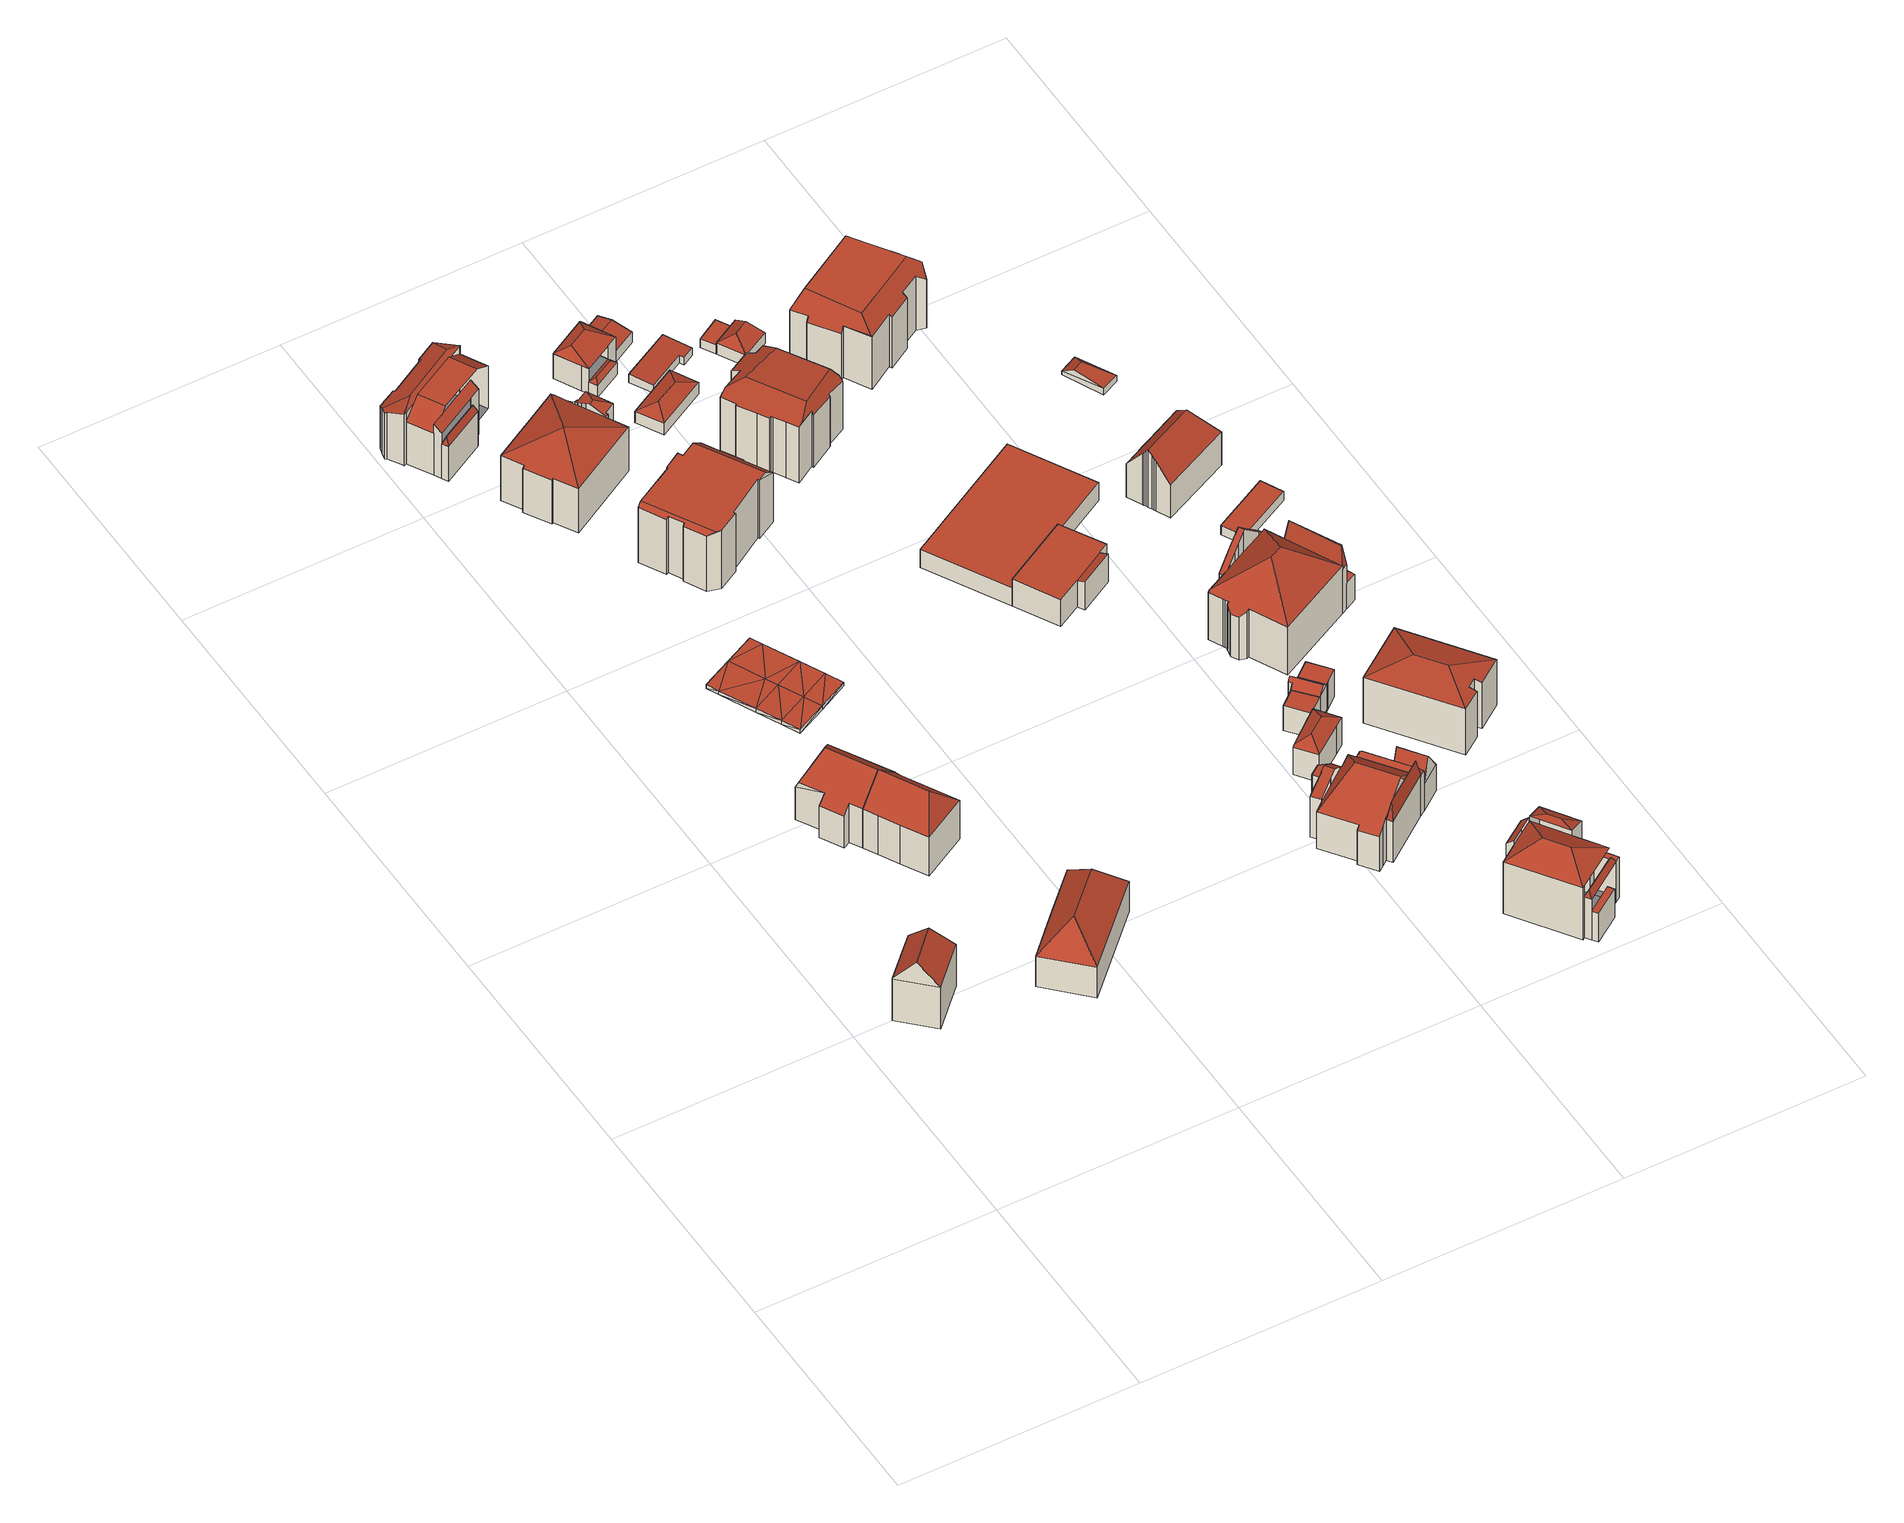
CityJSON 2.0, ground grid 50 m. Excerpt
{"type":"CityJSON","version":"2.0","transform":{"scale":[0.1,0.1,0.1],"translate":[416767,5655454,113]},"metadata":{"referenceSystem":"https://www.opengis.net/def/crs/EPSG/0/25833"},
"CityObjects":{
"building1":{"type":"Building","attributes":{"Dachtyp_tdc":"tdcFreeFormRoof","Gemeindeschluessel":14612000,"Dachneigung":49.65,"QualitaetDacherkennung":76,"Geometrietyp2DReferenz":"3000","measuredHeight":15.88,"function":"31001_9998","roofType":"5000"},"geometry":[{"type":"Solid","lod":"2","boundaries":[[[[0,1,2,3]],[[4,5,6]],[[7,8,9,10,11,12]],[[3,4,8,7]],[[4,6,9,8]],[[6,13,10,9]],[[13,14,11,10]],[[14,0,12,11]],[[0,3,7,12]],[[15,14,13,6,5]],[[15,5,2,1]],[[0,14,15,1]],[[3,2,5,4]]]],"semantics":{"surfaces":[{"type":"WallSurface"},{"type":"GroundSurface"},{"type":"RoofSurface"}],"values":[[0,0,1,0,0,0,0,0,0,2,2,2,0]]}}]},
"building2":{"type":"Building","attributes":{"Dachtyp_tdc":"tdcFreeFormRoof","Gemeindeschluessel":14612000,"Dachneigung":44.06,"QualitaetDacherkennung":63,"Geometrietyp2DReferenz":"3000","measuredHeight":15.03,"function":"31001_9998","roofType":"5000"},"geometry":[{"type":"Solid","lod":"2","boundaries":[[[[16,17,18,19]],[[17,20,21,18]],[[20,22,23,21]],[[22,24,25,23]],[[24,26,27,25]],[[26,28,29,27]],[[28,30,31,29]],[[30,32,33,31]],[[32,16,19,33]],[[34,35,28,26,36]],[[20,17,16,37,34,36,24,22]],[[37,32,30,35,34]],[[30,28,35]],[[26,24,36]],[[16,32,37]],[[19,18,21,23,25,27,29,31,33]]]],"semantics":{"surfaces":[{"type":"WallSurface"},{"type":"RoofSurface"},{"type":"GroundSurface"}],"values":[[0,0,0,0,0,0,0,0,0,1,1,1,0,0,0,2]]}}]},
"building3":{"type":"Building","attributes":{"Dachtyp_tdc":"tdcHipAndGableRoof","Gemeindeschluessel":14612000,"Dachneigung":44.48,"QualitaetDacherkennung":70,"Geometrietyp2DReferenz":"3000","measuredHeight":15.04,"function":"31001_9998","roofType":"5000"},"geometry":[{"type":"Solid","lod":"2","boundaries":[[[[16,38,39,19]],[[38,40,33,39]],[[40,41,42,33]],[[41,43,44,42]],[[43,45,46,44]],[[45,47,48,46]],[[47,49,50,48]],[[49,16,19,50]],[[45,43,51]],[[43,41,40,38,51]],[[38,16,49,47,45,51]],[[19,39,33,42,44,46,48,50]]]],"semantics":{"surfaces":[{"type":"WallSurface"},{"type":"RoofSurface"},{"type":"GroundSurface"}],"values":[[0,0,0,0,0,0,0,0,1,1,1,2]]}}]},
"building4":{"type":"Building","attributes":{"Dachtyp_tdc":"tdcFreeFormRoof","Gemeindeschluessel":14612000,"Dachneigung":46.82,"QualitaetDacherkennung":33,"Geometrietyp2DReferenz":"3000","measuredHeight":13.79,"function":"31001_9998","roofType":"5000"},"geometry":[{"type":"Solid","lod":"2","boundaries":[[[[52,53,54,55]],[[53,56,57,54]],[[56,58,59,57]],[[58,60,61,59]],[[60,62,63,61]],[[62,52,55,63]],[[64,60,58]],[[58,56,53,52,65,64]],[[65,52,62]],[[64,65,62,60]],[[55,54,57,59,61,63]]]],"semantics":{"surfaces":[{"type":"WallSurface"},{"type":"RoofSurface"},{"type":"GroundSurface"}],"values":[[0,0,0,0,0,0,1,1,1,1,2]]}}]},
"building5":{"type":"Building","attributes":{"Stand_DGM":"2016","Stand_Basis-DLM":"2024","Gemeindeschluessel":"14612000","ObjektHoehe":1,"Stand_Laserscan":"2016","BodenHoehe":113.98,"Stand_3D-Stadtmodell":"2025","Geometrietyp2DReferenz":2000,"AbsoluteHoehe":114.98,"measuredHeight":1,"function":"53001_1800","roofType":"9999"},"geometry":[{"type":"MultiSurface","lod":"2","boundaries":[[[66,67,68]],[[68,67,69]],[[70,66,71]],[[71,66,68]],[[71,72,70]],[[68,69,73]],[[74,75,76]],[[76,75,72]],[[72,75,70]],[[73,69,77]],[[71,68,78]],[[78,68,73]],[[72,71,78]],[[79,80,76]],[[76,72,79]],[[79,72,78]],[[69,67,81]],[[69,81,82]],[[67,66,83]],[[67,83,81]],[[66,70,84]],[[66,84,83]],[[70,75,85]],[[70,85,84]],[[75,74,86]],[[75,86,85]],[[74,76,87]],[[74,87,86]],[[76,88,87]],[[80,79,89]],[[80,89,88]],[[79,78,90]],[[79,90,89]],[[78,73,91]],[[78,91,90]],[[73,77,92]],[[73,92,91]],[[77,69,82]],[[77,82,92]],[[76,80,88]],[[82,81,93]],[[94,83,84]],[[93,83,94]],[[84,95,94]],[[87,85,86]],[[95,85,87]],[[84,85,95]],[[91,82,93]],[[92,82,91]],[[90,93,94]],[[91,93,90]],[[90,94,95]],[[87,88,89]],[[89,95,87]],[[90,95,89]],[[93,81,83]]],"semantics":{"surfaces":[{"type":"RoofSurface"},{"type":"WallSurface"},{"type":"GroundSurface"}],"values":[0,0,0,0,0,0,0,0,0,0,0,0,0,0,0,0,1,1,1,1,1,1,1,1,1,1,1,1,1,1,1,1,1,1,1,1,1,1,1,1,2,2,2,2,2,2,2,2,2,2,2,2,2,2,2,2]}}]},
"building6":{"type":"Building","attributes":{"Gemeindeschluessel":14612000,"Geometrietyp2DReferenz":"3000","function":"31001_9998","roofType":"9999"},"children":["building6-1","building6-2","building6-3","building6-4"]},
"building6-1":{"type":"BuildingPart","attributes":{"Dachtyp_tdc":"tdcCutGableRoof","Dachneigung":2.47,"QualitaetDacherkennung":26,"Geometrietyp2DReferenz":"3000","measuredHeight":13.86,"roofType":"9999"},"parents":["building6"],"geometry":[{"type":"MultiSurface","lod":"2","boundaries":[[[96,97,98,99]],[[100,101,102,103]],[[97,96,104,105,106,107]],[[101,100,108,109,110]],[[109,106,105,110]],[[99,98,103,102,111]]],"semantics":{"surfaces":[{"type":"WallSurface"},{"type":"RoofSurface"},{"type":"GroundSurface"}],"values":[0,0,1,1,1,2]}}]},
"building6-2":{"type":"BuildingPart","attributes":{"Dachtyp_tdc":"tdcFreeFormRoof","Dachneigung":27.38,"QualitaetDacherkennung":29,"Geometrietyp2DReferenz":"3000","measuredHeight":13.22,"roofType":"5000"},"parents":["building6"],"geometry":[{"type":"MultiSurface","lod":"2","boundaries":[[[112,113,114,115]],[[113,116,117,114]],[[116,118,119,117]],[[118,120,121,119]],[[120,122,123,121]],[[122,124,125,123]],[[124,126,127,125]],[[126,128,100,103,127]],[[129,130,131,98,97]],[[130,132,133,131]],[[132,134,135,133]],[[134,136,137,135]],[[136,138,139,137]],[[138,140,141,139]],[[140,142,143,141]],[[142,112,115,143]],[[138,136,134,132,144]],[[126,124,122,145]],[[132,130,129,107,108,128,126,145,144]],[[122,120,118,116,113,112,142,140,138,144,145]],[[115,114,117,119,121,123,125,127,103,98,131,133,135,137,139,141,143]]],"semantics":{"surfaces":[{"type":"WallSurface"},{"type":"RoofSurface"},{"type":"GroundSurface"}],"values":[0,0,0,0,0,0,0,0,0,0,0,0,0,0,0,0,1,1,1,1,2]}}]},
"building6-3":{"type":"BuildingPart","attributes":{"Dachtyp_tdc":"tdcFreeFormRoof","Dachneigung":70.05,"QualitaetDacherkennung":28,"Geometrietyp2DReferenz":"3000","measuredHeight":10.63,"roofType":"5000"},"parents":["building6"],"geometry":[{"type":"MultiSurface","lod":"2","boundaries":[[[146,147,148,149]],[[147,150,151,148]],[[150,152,153,151]],[[154,152,150]],[[155,154,150,147]],[[155,147,146]],[[154,155,146,152]],[[149,148,151,153]]],"semantics":{"surfaces":[{"type":"WallSurface"},{"type":"RoofSurface"},{"type":"GroundSurface"}],"values":[0,0,0,1,1,1,1,2]}}]},
"building6-4":{"type":"BuildingPart","attributes":{"Dachtyp_tdc":"tdcPolyFlatRoof","Dachneigung":39.5,"QualitaetDacherkennung":38,"Geometrietyp2DReferenz":"3000","measuredHeight":12.94,"roofType":"2100"},"parents":["building6"],"geometry":[{"type":"MultiSurface","lod":"2","boundaries":[[[156,157,96,99,153,152]],[[158,159,160,111,161]],[[159,162,146,149,160]],[[162,159,158,104,157,156]],[[153,99,111,160,149]]],"semantics":{"surfaces":[{"type":"WallSurface"},{"type":"RoofSurface"},{"type":"GroundSurface"}],"values":[0,0,0,1,2]}}]},
"building7":{"type":"Building","attributes":{"Gemeindeschluessel":14612000,"Geometrietyp2DReferenz":"3000","function":"31001_9998","roofType":"9999"},"children":["building7-1","building7-2"]},
"building7-1":{"type":"BuildingPart","attributes":{"Dachtyp_tdc":"tdcHipAndGableRoof","Dachneigung":21.98,"QualitaetDacherkennung":58,"Geometrietyp2DReferenz":"3000","measuredHeight":12.87,"roofType":"5000"},"parents":["building7"],"geometry":[{"type":"MultiSurface","lod":"2","boundaries":[[[163,164,165,166]],[[164,167,168,165]],[[167,169,170,168]],[[169,171,172,170]],[[171,173,174,172]],[[173,175,176,174]],[[175,177,178,176]],[[177,179,180,178]],[[179,181,182,180]],[[181,183,184,182]],[[183,185,186,184]],[[185,187,188,189,186]],[[181,179,190]],[[179,177,175,173,171,169,167,164,163,191,192,190]],[[192,187,185,183,181,190]],[[189,193,166,165,168,170,172,174,176,178,180,182,184,186]]],"semantics":{"surfaces":[{"type":"WallSurface"},{"type":"RoofSurface"},{"type":"GroundSurface"}],"values":[0,0,0,0,0,0,0,0,0,0,0,0,1,1,1,2]}}]},
"building7-2":{"type":"BuildingPart","attributes":{"Dachtyp_tdc":"tdcTentRoof","Dachneigung":23.02,"QualitaetDacherkennung":58,"Geometrietyp2DReferenz":"3000","measuredHeight":14.6,"roofType":"3500"},"parents":["building7"],"geometry":[{"type":"MultiSurface","lod":"2","boundaries":[[[194,195,196,197]],[[198,199,200,201]],[[199,202,203,200]],[[202,194,197,203]],[[195,204,205,196]],[[204,206,166,205]],[[206,163,166]],[[188,207,208,189]],[[207,209,210,208]],[[209,211,212,210]],[[211,213,214,212]],[[213,198,201,214]],[[204,195,194,202,215]],[[207,188,216,191,206,204,215]],[[209,207,215]],[[202,199,198,213,211,209,215]],[[201,200,203,197,196,205,166,193,189,208,210,212,214]]],"semantics":{"surfaces":[{"type":"WallSurface"},{"type":"RoofSurface"},{"type":"GroundSurface"}],"values":[0,0,0,0,0,0,0,0,0,0,0,0,1,1,1,1,2]}}]},
"building8":{"type":"Building","attributes":{"Dachtyp_tdc":"tdcFreeFormRoof","Gemeindeschluessel":14612000,"Dachneigung":0.819,"QualitaetDacherkennung":56,"Geometrietyp2DReferenz":"3000","measuredHeight":14.88,"function":"31001_9998","roofType":"5000"},"geometry":[{"type":"Solid","lod":"2","boundaries":[[[[217,218,219,220]],[[218,221,222,219]],[[221,223,224,222]],[[223,225,226,224]],[[225,227,228,226]],[[227,229,230,228]],[[229,231,232,230]],[[231,233,234,232]],[[233,235,236,234]],[[235,237,238,236]],[[237,239,240,238]],[[239,241,242,240]],[[241,243,244,242]],[[243,245,246,244]],[[245,247,248,246]],[[247,249,250,248]],[[249,251,252,250]],[[251,253,254,252]],[[253,255,256,254]],[[255,257,258,256]],[[257,217,220,258]],[[229,259,260,239,237,235,233,231]],[[261,217,257,255,253,251,249,262]],[[223,221,218,261,262,247,245,243,241,260,259,227,225]],[[229,227,259]],[[241,239,260]],[[218,217,261]],[[220,219,222,224,226,228,230,232,234,236,238,240,242,244,246,248,250,252,254,256,258]],[[249,247,262]]]],"semantics":{"surfaces":[{"type":"WallSurface"},{"type":"RoofSurface"},{"type":"GroundSurface"}],"values":[[0,0,0,0,0,0,0,0,0,0,0,0,0,0,0,0,0,0,0,0,0,1,1,1,0,0,0,2,0]]}}]},
"building9":{"type":"Building","attributes":{"Gemeindeschluessel":14612000,"Geometrietyp2DReferenz":"3000","function":"31001_9998","roofType":"9999"},"children":["building9-1","building9-2"]},
"building9-1":{"type":"BuildingPart","attributes":{"Dachtyp_tdc":"tdcFreeFormRoof","Dachneigung":40.55,"QualitaetDacherkennung":33,"Geometrietyp2DReferenz":"3000","measuredHeight":3.81,"roofType":"5000"},"parents":["building9"],"geometry":[{"type":"MultiSurface","lod":"2","boundaries":[[[263,264,265,266]],[[264,267,268,265]],[[269,263,266,270]],[[267,264,271]],[[272,271,264,263]],[[272,263,269]],[[269,267,271,272]],[[266,265,268,270]]],"semantics":{"surfaces":[{"type":"WallSurface"},{"type":"RoofSurface"},{"type":"GroundSurface"}],"values":[0,0,0,1,1,1,1,2]}}]},
"building9-2":{"type":"BuildingPart","attributes":{"Dachtyp_tdc":"tdcHipRoof","Dachneigung":15.98,"QualitaetDacherkennung":45,"Geometrietyp2DReferenz":"3000","measuredHeight":7.73,"roofType":"3200"},"parents":["building9"],"geometry":[{"type":"MultiSurface","lod":"2","boundaries":[[[273,274,275,268,267]],[[274,276,277,275]],[[276,278,279,277]],[[278,280,281,279]],[[280,282,283,281]],[[282,284,269,270,283]],[[285,274,273,286]],[[282,287,288,289]],[[284,282,289,286,273]],[[288,285,286,289]],[[276,285,288,278]],[[278,288,287,280]],[[280,287,282]],[[274,285,276]],[[270,268,275,277,279,281,283]]],"semantics":{"surfaces":[{"type":"WallSurface"},{"type":"RoofSurface"},{"type":"GroundSurface"}],"values":[0,0,0,0,0,0,1,1,1,1,0,0,0,0,2]}}]},
"building10":{"type":"Building","attributes":{"Dachtyp_tdc":"tdcHipRoof","Gemeindeschluessel":14612000,"Dachneigung":23.77,"QualitaetDacherkennung":89,"Geometrietyp2DReferenz":"3000","measuredHeight":4.22,"function":"31001_9998","roofType":"3200"},"geometry":[{"type":"Solid","lod":"2","boundaries":[[[[290,291,292,293]],[[291,294,295,292]],[[294,296,297,295]],[[296,290,293,297]],[[294,291,298]],[[290,296,299]],[[291,290,299,298]],[[296,294,298,299]],[[293,292,295,297]]]],"semantics":{"surfaces":[{"type":"WallSurface"},{"type":"RoofSurface"},{"type":"GroundSurface"}],"values":[[0,0,0,0,1,1,1,1,2]]}}]},
"building11":{"type":"Building","attributes":{"Dachtyp_tdc":"tdcGableRoof","Gemeindeschluessel":14612000,"Dachneigung":10.51,"QualitaetDacherkennung":16,"Geometrietyp2DReferenz":"3000","measuredHeight":3.56,"function":"31001_9998","roofType":"3100"},"geometry":[{"type":"Solid","lod":"2","boundaries":[[[[300,301,302,303]],[[301,304,305,302]],[[304,306,307,305]],[[306,300,303,307]],[[304,301,308]],[[300,306,309]],[[301,300,309,308]],[[306,304,308,309]],[[303,302,305,307]]]],"semantics":{"surfaces":[{"type":"WallSurface"},{"type":"RoofSurface"},{"type":"GroundSurface"}],"values":[[0,0,0,0,0,0,1,1,2]]}}]},
"building12":{"type":"Building","attributes":{"Dachtyp_tdc":"tdcPolyFlatRoof","Gemeindeschluessel":14612000,"Dachneigung":2.89,"QualitaetDacherkennung":84,"Geometrietyp2DReferenz":"3000","measuredHeight":2.24,"function":"31001_9998","roofType":"2100"},"geometry":[{"type":"Solid","lod":"2","boundaries":[[[[310,311,312,313]],[[311,314,315,312]],[[314,316,317,315]],[[316,318,319,317]],[[318,320,321,319]],[[320,310,313,321]],[[320,318,316,314,311,310]],[[313,312,315,317,319,321]]]],"semantics":{"surfaces":[{"type":"WallSurface"},{"type":"RoofSurface"},{"type":"GroundSurface"}],"values":[[0,0,0,0,0,0,1,2]]}}]},
"building13":{"type":"Building","attributes":{"Dachtyp_tdc":"tdcFreeFormRoof","Gemeindeschluessel":14612000,"Dachneigung":2.9,"QualitaetDacherkennung":37,"Geometrietyp2DReferenz":"3000","measuredHeight":15.53,"function":"31001_9998","roofType":"5000"},"geometry":[{"type":"Solid","lod":"2","boundaries":[[[[322,323,324,325]],[[323,326,327,324]],[[326,328,329,327]],[[328,330,331,329]],[[330,332,333,331]],[[332,334,335,333]],[[334,336,337,335]],[[336,338,339,337]],[[338,340,341,339]],[[340,342,343,341]],[[342,344,345,343]],[[344,346,347,345]],[[346,348,349,347]],[[348,350,351,349]],[[350,352,353,351]],[[352,354,355,353]],[[354,356,357,355]],[[356,358,359,357]],[[358,360,361,359]],[[360,362,363,361]],[[362,364,365,363]],[[364,366,367,365]],[[366,368,369,367]],[[368,370,371,369]],[[370,322,325,371]],[[372,373,358,356,354,352,350,348,374,375]],[[362,360,373,372,376,377,368,366,364]],[[378,336,334,332,330,328,326,323,322,370,377,376,379]],[[375,374,346,344,342,340,338,378,379]],[[376,372,375,379]],[[360,358,373]],[[370,368,377]],[[338,336,378]],[[348,346,374]],[[325,324,327,329,331,333,335,337,339,341,343,345,347,349,351,353,355,357,359,361,363,365,367,369,371]]]],"semantics":{"surfaces":[{"type":"WallSurface"},{"type":"RoofSurface"},{"type":"GroundSurface"}],"values":[[0,0,0,0,0,0,0,0,0,0,0,0,0,0,0,0,0,0,0,0,0,0,0,0,0,1,1,1,1,1,0,0,0,0,2]]}}]},
"building14":{"type":"Building","attributes":{"Gemeindeschluessel":14612000,"Geometrietyp2DReferenz":"3000","function":"31001_9998","roofType":"9999"},"children":["building14-1","building14-2","building14-3","building14-4","building14-5","building14-6"]},
"building14-1":{"type":"BuildingPart","attributes":{"Dachtyp_tdc":"tdcPolyFlatRoof","Dachneigung":0,"QualitaetDacherkennung":17,"Geometrietyp2DReferenz":"3000","measuredHeight":10.4,"roofType":"1000"},"parents":["building14"],"geometry":[{"type":"MultiSurface","lod":"2","boundaries":[[[380,381,382,383]],[[381,384,385,382]],[[384,386,385]],[[384,381,380,387,388,389]],[[390,383,382,385,391]],[[387,380,383,390]]],"semantics":{"surfaces":[{"type":"WallSurface"},{"type":"RoofSurface"},{"type":"GroundSurface"}],"values":[0,0,0,1,2,0]}}]},
"building14-2":{"type":"BuildingPart","attributes":{"Dachtyp_tdc":"tdcFreeFormRoof","Dachneigung":56.48,"QualitaetDacherkennung":16,"Geometrietyp2DReferenz":"3000","measuredHeight":11.23,"roofType":"5000"},"parents":["building14"],"geometry":[{"type":"MultiSurface","lod":"2","boundaries":[[[392,393,394,395,396]],[[397,398,399,400,401]],[[402,392,396,403,404]],[[398,397,405]],[[397,393,392,406,405]],[[406,392,402]],[[402,407,398,405,406]],[[396,395,400,399,408,403]]],"semantics":{"surfaces":[{"type":"WallSurface"},{"type":"RoofSurface"},{"type":"GroundSurface"}],"values":[0,0,0,1,1,1,1,2]}}]},
"building14-3":{"type":"BuildingPart","attributes":{"Dachtyp_tdc":"tdcGableRoof","Dachneigung":16.5,"QualitaetDacherkennung":25,"Geometrietyp2DReferenz":"3000","measuredHeight":12.13,"roofType":"3100"},"parents":["building14"],"geometry":[{"type":"MultiSurface","lod":"2","boundaries":[[[409,410,411,412]],[[413,414,415,416,417]],[[414,418,419,415]],[[418,420,421,419]],[[420,422,387,390,421]],[[386,409,412,385]],[[423,422,420,418,414,413,424]],[[424,425,410,409,386,389,423]],[[412,411,426,416,415,419,421,390,391,385]]],"semantics":{"surfaces":[{"type":"WallSurface"},{"type":"RoofSurface"},{"type":"GroundSurface"}],"values":[0,0,0,0,0,0,1,1,2]}}]},
"building14-4":{"type":"BuildingPart","attributes":{"Dachtyp_tdc":"tdcFreeFormRoof","Dachneigung":81.15,"QualitaetDacherkennung":25,"Geometrietyp2DReferenz":"3000","measuredHeight":14.55,"roofType":"5000"},"parents":["building14"],"geometry":[{"type":"MultiSurface","lod":"2","boundaries":[[[427,428,429,399,398]],[[428,430,431,429]],[[432,430,428]],[[428,427,433,432]],[[427,434,433]],[[432,433,434,435,436,430]],[[399,429,431,437,408]]],"semantics":{"surfaces":[{"type":"WallSurface"},{"type":"RoofSurface"},{"type":"GroundSurface"}],"values":[0,0,1,1,1,1,2]}}]},
"building14-5":{"type":"BuildingPart","attributes":{"Dachtyp_tdc":"tdcHipAndGableRoof","Dachneigung":36.32,"QualitaetDacherkennung":34,"Geometrietyp2DReferenz":"3000","measuredHeight":15.5,"roofType":"5000"},"parents":["building14"],"geometry":[{"type":"MultiSurface","lod":"2","boundaries":[[[438,439,440,431,430]],[[439,441,442,440]],[[441,443,444,442]],[[443,445,446,444]],[[445,447,448,446]],[[447,449,416,448]],[[449,417,416]],[[450,410,411,410]],[[410,451,452,411]],[[451,404,403,452]],[[451,410,450,425,453,417,449,447,454]],[[447,445,443,441,439,438,455,454]],[[455,435,456,404,451,454]],[[437,431,440,442,444,446,448,416,426,411,452,403,408]]],"semantics":{"surfaces":[{"type":"WallSurface"},{"type":"RoofSurface"},{"type":"GroundSurface"}],"values":[0,0,0,0,0,0,0,0,0,0,1,1,1,2]}}]},
"building14-6":{"type":"BuildingPart","attributes":{"Dachtyp_tdc":"tdcGableRoof","Dachneigung":56.79,"QualitaetDacherkennung":6,"Geometrietyp2DReferenz":"3000","measuredHeight":11.94,"roofType":"3100"},"parents":["building14"],"geometry":[{"type":"MultiSurface","lod":"2","boundaries":[[[457,401,400,458]],[[394,459,460,395]],[[459,457,458,460]],[[459,461,462,457]],[[401,462,461,394]],[[394,461,459]],[[457,462,401]],[[458,400,395,460]]],"semantics":{"surfaces":[{"type":"WallSurface"},{"type":"RoofSurface"},{"type":"GroundSurface"}],"values":[0,0,0,1,1,0,0,2]}}]},
"building15":{"type":"Building","attributes":{"Dachtyp_tdc":"tdcFreeFormRoof","Gemeindeschluessel":14612000,"Dachneigung":33.31,"QualitaetDacherkennung":76,"Geometrietyp2DReferenz":"3000","measuredHeight":8.77,"function":"31001_9998","roofType":"5000"},"geometry":[{"type":"Solid","lod":"2","boundaries":[[[[463,464,465,466]],[[464,467,468,465]],[[467,469,470,468]],[[469,471,472,470]],[[471,473,474,472]],[[473,475,476,474]],[[475,463,466,476]],[[464,477,478,479,467]],[[475,473,480]],[[463,475,480,478,477]],[[480,473,471,469,479,478]],[[469,467,479]],[[464,463,477]],[[466,465,468,470,472,474,476]]]],"semantics":{"surfaces":[{"type":"WallSurface"},{"type":"RoofSurface"},{"type":"GroundSurface"}],"values":[[0,0,0,0,0,0,0,1,1,1,1,0,0,2]]}}]},
"building16":{"type":"Building","attributes":{"Gemeindeschluessel":14612000,"Geometrietyp2DReferenz":"3000","function":"31001_9998","roofType":"9999"},"children":["building16-1","building16-2"]},
"building16-1":{"type":"BuildingPart","attributes":{"Dachtyp_tdc":"tdcPolyFlatRoof","Dachneigung":0,"QualitaetDacherkennung":71,"Geometrietyp2DReferenz":"3000","measuredHeight":6.79,"roofType":"1000"},"parents":["building16"],"geometry":[{"type":"MultiSurface","lod":"2","boundaries":[[[481,482,483,484]],[[482,485,486,483]],[[485,487,488,486]],[[487,489,490,491,488]],[[492,481,484,493,494]],[[492,489,487,485,482,481]],[[484,483,486,488,491,493]]],"semantics":{"surfaces":[{"type":"WallSurface"},{"type":"RoofSurface"},{"type":"GroundSurface"}],"values":[0,0,0,0,0,1,2]}}]},
"building16-2":{"type":"BuildingPart","attributes":{"Dachtyp_tdc":"tdcPolyFlatRoof","Dachneigung":19.7,"QualitaetDacherkennung":45,"Geometrietyp2DReferenz":"3000","measuredHeight":7.19,"roofType":"2100"},"parents":["building16"],"geometry":[{"type":"MultiSurface","lod":"2","boundaries":[[[490,495,496,491]],[[495,497,498,496]],[[497,494,493,498]],[[494,497,495,490]],[[491,496,498,493]]],"semantics":{"surfaces":[{"type":"WallSurface"},{"type":"RoofSurface"},{"type":"GroundSurface"}],"values":[0,0,0,1,2]}}]},
"building17":{"type":"Building","attributes":{"Gemeindeschluessel":14612000,"Geometrietyp2DReferenz":"3000","function":"31001_9998","roofType":"9999"},"children":["building17-1","building17-2","building17-3","building17-4","building17-5","building17-6"]},
"building17-1":{"type":"BuildingPart","attributes":{"Dachtyp_tdc":"tdcPolyFlatRoof","Dachneigung":0,"QualitaetDacherkennung":34,"Geometrietyp2DReferenz":"3000","measuredHeight":10.39,"roofType":"1000"},"parents":["building17"],"geometry":[{"type":"MultiSurface","lod":"2","boundaries":[[[499,500,501,502]],[[500,503,504,501]],[[503,505,506,504]],[[505,503,500,499]],[[502,501,504,506,507]]],"semantics":{"surfaces":[{"type":"WallSurface"},{"type":"RoofSurface"},{"type":"GroundSurface"}],"values":[0,0,0,1,2]}}]},
"building17-2":{"type":"BuildingPart","attributes":{"Dachtyp_tdc":"tdcPolyFlatRoof","Dachneigung":40.85,"QualitaetDacherkennung":36,"Geometrietyp2DReferenz":"3000","measuredHeight":14.32,"roofType":"2100"},"parents":["building17"],"geometry":[{"type":"MultiSurface","lod":"2","boundaries":[[[508,509,510,511,512]],[[513,514,515,516,517]],[[514,508,512,515]],[[514,513,509,508]],[[512,511,516,515]]],"semantics":{"surfaces":[{"type":"WallSurface"},{"type":"RoofSurface"},{"type":"GroundSurface"}],"values":[0,0,0,1,2]}}]},
"building17-3":{"type":"BuildingPart","attributes":{"Dachtyp_tdc":"tdcFreeFormRoof","Dachneigung":61.15,"QualitaetDacherkennung":13,"Geometrietyp2DReferenz":"3000","measuredHeight":11.65,"roofType":"5000"},"parents":["building17"],"geometry":[{"type":"MultiSurface","lod":"2","boundaries":[[[518,519,520,521,522]],[[523,519,518]],[[524,523,518,505]],[[524,505,525]],[[523,524,525,519]],[[507,506,526,521,520]]],"semantics":{"surfaces":[{"type":"WallSurface"},{"type":"RoofSurface"},{"type":"GroundSurface"}],"values":[0,1,1,1,1,2]}}]},
"building17-4":{"type":"BuildingPart","attributes":{"Dachtyp_tdc":"tdcPolyFlatRoof","Dachneigung":0,"QualitaetDacherkennung":48,"Geometrietyp2DReferenz":"3000","measuredHeight":7.24,"roofType":"1000"},"parents":["building17"],"geometry":[{"type":"MultiSurface","lod":"2","boundaries":[[[527,528,529,526]],[[528,530,531,529]],[[530,522,521,531]],[[522,530,528,527]],[[526,529,531,521]]],"semantics":{"surfaces":[{"type":"WallSurface"},{"type":"RoofSurface"},{"type":"GroundSurface"}],"values":[0,0,0,1,2]}}]},
"building17-5":{"type":"BuildingPart","attributes":{"Dachtyp_tdc":"tdcHipRoof","Dachneigung":29.72,"QualitaetDacherkennung":56,"Geometrietyp2DReferenz":"3000","measuredHeight":16.31,"roofType":"3200"},"parents":["building17"],"geometry":[{"type":"MultiSurface","lod":"2","boundaries":[[[532,533,499,502,534]],[[535,536,537,520,519]],[[536,538,539,537]],[[538,517,516,539]],[[510,540,541,511]],[[536,535,542,543]],[[540,510,517,538,544]],[[542,533,532,540,544,543]],[[538,536,543,544]],[[534,502,507,520,537,539,516,511,541]]],"semantics":{"surfaces":[{"type":"WallSurface"},{"type":"RoofSurface"},{"type":"GroundSurface"}],"values":[0,0,0,0,0,1,1,1,1,2]}}]},
"building17-6":{"type":"BuildingPart","attributes":{"Dachtyp_tdc":"tdcHipRoof","Dachneigung":32.24,"QualitaetDacherkennung":35,"Geometrietyp2DReferenz":"3000","measuredHeight":14.75,"roofType":"3200"},"parents":["building17"],"geometry":[{"type":"MultiSurface","lod":"2","boundaries":[[[545,546,547,548]],[[546,549,532,534,547]],[[550,545,548,541,540]],[[549,546,551]],[[545,550,552]],[[546,545,552,551]],[[550,549,551,552]],[[548,547,534,541]]],"semantics":{"surfaces":[{"type":"WallSurface"},{"type":"RoofSurface"},{"type":"GroundSurface"}],"values":[0,0,0,1,1,1,1,2]}}]},
"building18":{"type":"Building","attributes":{"Dachtyp_tdc":"tdcPolyFlatRoof","Gemeindeschluessel":14612000,"Dachneigung":3.01,"QualitaetDacherkennung":66,"Geometrietyp2DReferenz":"3000","measuredHeight":2.4,"function":"31001_9998","roofType":"2100"},"geometry":[{"type":"Solid","lod":"2","boundaries":[[[[553,554,555,556]],[[554,557,558,555]],[[557,559,560,558]],[[559,561,562,560]],[[561,553,556,562]],[[561,559,557,554,553]],[[556,555,558,560,562]]]],"semantics":{"surfaces":[{"type":"WallSurface"},{"type":"RoofSurface"},{"type":"GroundSurface"}],"values":[[0,0,0,0,0,1,2]]}}]},
"building19":{"type":"Building","attributes":{"Dachtyp_tdc":"tdcPolyFlatRoof","Gemeindeschluessel":14612000,"Dachneigung":0,"QualitaetDacherkennung":89,"Geometrietyp2DReferenz":"3000","measuredHeight":4.61,"function":"31001_9998","roofType":"1000"},"geometry":[{"type":"Solid","lod":"2","boundaries":[[[[563,564,483,486]],[[564,565,566,483]],[[565,567,568,566]],[[567,569,570,568]],[[569,563,486,570]],[[569,567,565,564,563]],[[486,483,566,568,570]]]],"semantics":{"surfaces":[{"type":"WallSurface"},{"type":"RoofSurface"},{"type":"GroundSurface"}],"values":[[0,0,0,0,0,1,2]]}}]},
"building20":{"type":"Building","attributes":{"Dachtyp_tdc":"tdcPolyFlatRoof","Gemeindeschluessel":14612000,"Dachneigung":0,"QualitaetDacherkennung":64,"Geometrietyp2DReferenz":"3000","measuredHeight":6.29,"function":"31001_9998","roofType":"1000"},"geometry":[{"type":"Solid","lod":"2","boundaries":[[[[571,572,573,574]],[[572,575,576,573]],[[575,577,474,576]],[[577,578,472,474]],[[578,571,574,472]],[[578,577,575,572,571]],[[574,573,576,474,472]]]],"semantics":{"surfaces":[{"type":"WallSurface"},{"type":"RoofSurface"},{"type":"GroundSurface"}],"values":[[0,0,0,0,0,1,2]]}}]},
"building21":{"type":"Building","attributes":{"Dachtyp_tdc":"tdcFreeFormRoof","Gemeindeschluessel":14612000,"Dachneigung":36.84,"QualitaetDacherkennung":87,"Geometrietyp2DReferenz":"3000","measuredHeight":5.16,"function":"31001_9998","roofType":"5000"},"geometry":[{"type":"Solid","lod":"2","boundaries":[[[[579,580,581,556]],[[580,582,583,581]],[[582,584,585,583]],[[584,579,556,585]],[[586,582,580]],[[587,579,584]],[[586,580,579,587]],[[582,586,587,584]],[[556,581,583,585]]]],"semantics":{"surfaces":[{"type":"WallSurface"},{"type":"RoofSurface"},{"type":"GroundSurface"}],"values":[[0,0,0,0,1,1,1,1,2]]}}]},
"building22":{"type":"Building","attributes":{"Dachtyp_tdc":"tdcFreeFormRoof","Gemeindeschluessel":14612000,"Dachneigung":44.01,"QualitaetDacherkennung":61,"Geometrietyp2DReferenz":"3000","measuredHeight":7.87,"function":"31001_9998","roofType":"5000"},"geometry":[{"type":"Solid","lod":"2","boundaries":[[[[575,572,573,576]],[[572,588,589,573]],[[588,590,591,589]],[[590,592,593,591]],[[592,594,595,593]],[[594,596,597,595]],[[596,598,599,597]],[[598,600,601,599]],[[600,602,603,601]],[[602,575,576,603]],[[590,588,572,575,604,605,592]],[[604,602,600,598,596,594,605]],[[594,592,605]],[[575,602,604]],[[576,573,589,591,593,595,597,599,601,603]]]],"semantics":{"surfaces":[{"type":"WallSurface"},{"type":"RoofSurface"},{"type":"GroundSurface"}],"values":[[0,0,0,0,0,0,0,0,0,0,1,1,0,0,2]]}}]},
"building23":{"type":"Building","attributes":{"Dachtyp_tdc":"tdcPolyFlatRoof","Gemeindeschluessel":14612000,"Dachneigung":0,"QualitaetDacherkennung":61,"Geometrietyp2DReferenz":"3000","measuredHeight":6.96,"function":"31001_9998","roofType":"1000"},"geometry":[{"type":"Solid","lod":"2","boundaries":[[[[606,607,608,609]],[[607,610,611,608]],[[610,612,613,611]],[[612,614,615,613]],[[614,606,609,615]],[[614,612,610,607,606]],[[609,608,611,613,615]]]],"semantics":{"surfaces":[{"type":"WallSurface"},{"type":"RoofSurface"},{"type":"GroundSurface"}],"values":[[0,0,0,0,0,1,2]]}}]},
"building24":{"type":"Building","attributes":{"Gemeindeschluessel":14612000,"Geometrietyp2DReferenz":"3000","function":"31001_9998","roofType":"9999"},"children":["building24-1","building24-2","building24-3","building24-4"]},
"building24-1":{"type":"BuildingPart","attributes":{"Dachtyp_tdc":"tdcPolyFlatRoof","Dachneigung":0,"QualitaetDacherkennung":48,"Geometrietyp2DReferenz":"3000","measuredHeight":6.6,"roofType":"1000"},"parents":["building24"],"geometry":[{"type":"MultiSurface","lod":"2","boundaries":[[[616,617,618,619]],[[617,620,621,618]],[[620,622,623,621]],[[624,616,619,625]],[[624,622,620,617,616]],[[619,618,621,623,625]]],"semantics":{"surfaces":[{"type":"WallSurface"},{"type":"RoofSurface"},{"type":"GroundSurface"}],"values":[0,0,0,0,1,2]}}]},
"building24-2":{"type":"BuildingPart","attributes":{"Dachtyp_tdc":"tdcGableRoof","Dachneigung":44.53,"QualitaetDacherkennung":41,"Geometrietyp2DReferenz":"3000","measuredHeight":17.87,"roofType":"3100"},"parents":["building24"],"geometry":[{"type":"MultiSurface","lod":"2","boundaries":[[[626,627,628,629]],[[627,630,631,628]],[[630,632,633,631]],[[632,634,635,633]],[[627,626,636,637,638,639,640,641]],[[641,642,634,632,630,627]],[[635,643,644,645,646,647,629,628,631,633]],[[639,638,645,644]],[[638,637,646,645]],[[637,636,647,646]],[[636,626,629,647]]],"semantics":{"surfaces":[{"type":"WallSurface"},{"type":"RoofSurface"},{"type":"GroundSurface"}],"values":[0,0,0,0,1,1,2,0,0,0,0]}}]},
"building24-3":{"type":"BuildingPart","attributes":{"Dachtyp_tdc":"tdcFreeFormRoof","Dachneigung":82.36,"QualitaetDacherkennung":24,"Geometrietyp2DReferenz":"3000","measuredHeight":16.36,"roofType":"5000"},"parents":["building24"],"geometry":[{"type":"MultiSurface","lod":"2","boundaries":[[[648,649,650,651]],[[649,652,653,650]],[[652,654,624,625,653]],[[655,656,657,623,622]],[[658,659,660,661]],[[659,648,651,660]],[[656,655,662]],[[655,654,652,649,648,659,663,662]],[[659,658,663]],[[658,656,662,663]],[[651,650,653,625,623,657,661,660]]],"semantics":{"surfaces":[{"type":"WallSurface"},{"type":"RoofSurface"},{"type":"GroundSurface"}],"values":[0,0,0,0,0,0,1,1,1,1,2]}}]},
"building24-4":{"type":"BuildingPart","attributes":{"Dachtyp_tdc":"tdcHipRoof","Dachneigung":39.33,"QualitaetDacherkennung":26,"Geometrietyp2DReferenz":"3000","measuredHeight":18.79,"roofType":"3200"},"parents":["building24"],"geometry":[{"type":"MultiSurface","lod":"2","boundaries":[[[664,665,666,657,656]],[[665,667,668,666]],[[667,669,670,668]],[[669,671,672,670]],[[671,673,674,672]],[[673,675,676,674]],[[675,677,678,676]],[[677,679,680,678]],[[679,681,682,680]],[[681,683,684,682]],[[683,685,686,684]],[[685,687,688,686]],[[687,689,690,688]],[[689,691,639,644,690]],[[692,693,658,661,635,634]],[[664,693,692,694]],[[689,687,685,683,681,679,677,675,673,671,669,667,665,695]],[[692,642,696,640,691,689,695,694]],[[665,664,694,695]],[[661,657,666,668,670,672,674,676,678,680,682,684,686,688,690,644,643,635]]],"semantics":{"surfaces":[{"type":"WallSurface"},{"type":"RoofSurface"},{"type":"GroundSurface"}],"values":[0,0,0,0,0,0,0,0,0,0,0,0,0,0,0,1,1,1,1,2]}}]},
"building25":{"type":"Building","attributes":{"Dachtyp_tdc":"tdcFreeFormRoof","Gemeindeschluessel":14612000,"Dachneigung":0.116,"QualitaetDacherkennung":43,"Geometrietyp2DReferenz":"3000","measuredHeight":16.43,"function":"31001_9998","roofType":"5000"},"geometry":[{"type":"Solid","lod":"2","boundaries":[[[[697,698,699,700]],[[701,702,703]],[[704,705,706]],[[707,708,709]],[[710,711,712,713,714,715,716,717,718,719,720,721,722,723,724,725,726,727,728,729,730,731,732,733,734,735,736]],[[737,738,712,711]],[[739,737,711,710]],[[738,708,713,712]],[[708,707,714,713]],[[707,740,715,714]],[[740,741,716,715]],[[741,742,717,716]],[[742,743,718,717]],[[743,744,719,718]],[[744,745,720,719]],[[745,746,721,720]],[[746,747,722,721]],[[747,702,723,722]],[[702,701,724,723]],[[701,748,725,724]],[[748,749,726,725]],[[749,750,727,726]],[[750,751,728,727]],[[751,752,729,728]],[[752,705,730,729]],[[705,704,731,730]],[[704,753,732,731]],[[753,754,733,732]],[[754,755,734,733]],[[755,756,735,734]],[[756,757,736,735]],[[757,739,710,736]],[[699,709,708,738,737,739,757,756,700]],[[703,702,747,746,745,744,743,742,741,740,707,709,699,698]],[[749,748,701,703,698,697,706,705,752,751,750]],[[700,756,755,754,753,704,706,697]]]],"semantics":{"surfaces":[{"type":"RoofSurface"},{"type":"WallSurface"},{"type":"GroundSurface"}],"values":[[0,1,1,1,2,1,1,1,1,1,1,1,1,1,1,1,1,1,1,1,1,1,1,1,1,1,1,1,1,1,1,1,0,0,0,0]]}}]},
"building26":{"type":"Building","attributes":{"Dachtyp_tdc":"tdcFreeFormRoof","Gemeindeschluessel":14612000,"Dachneigung":17.23,"QualitaetDacherkennung":40,"Geometrietyp2DReferenz":"3000","measuredHeight":13.71,"function":"31001_9998","roofType":"5000"},"geometry":[{"type":"Solid","lod":"2","boundaries":[[[[758,759,760,761]],[[759,762,763,760]],[[762,764,765,763]],[[764,766,767,765]],[[766,768,769,767]],[[768,770,771,769]],[[770,772,773,771]],[[772,758,761,773]],[[766,764,762,759,758,774,768]],[[772,770,775]],[[774,758,772,775]],[[768,774,775,770]],[[761,760,763,765,767,769,771,773]]]],"semantics":{"surfaces":[{"type":"WallSurface"},{"type":"RoofSurface"},{"type":"GroundSurface"}],"values":[[0,0,0,0,0,0,0,0,1,1,1,1,2]]}}]},
"building27":{"type":"Building","attributes":{"Dachtyp_tdc":"tdcFreeFormRoof","Gemeindeschluessel":14612000,"Dachneigung":52.04,"QualitaetDacherkennung":48,"Geometrietyp2DReferenz":"3000","measuredHeight":14.56,"function":"31001_9998","roofType":"5000"},"geometry":[{"type":"Solid","lod":"2","boundaries":[[[[776,777,778,779]],[[777,780,781,778]],[[780,782,783,781]],[[782,784,785,783]],[[784,786,787,785]],[[786,788,789,787]],[[788,790,791,789]],[[790,792,793,791]],[[792,794,795,793]],[[794,796,797,795]],[[796,798,799,797]],[[798,800,801,799]],[[800,802,803,801]],[[802,776,779,803]],[[798,796,794,792,790,788,804]],[[788,786,804]],[[786,784,782,780,777,776,802,800,798,804]],[[779,778,781,783,785,787,789,791,793,795,797,799,801,803]]]],"semantics":{"surfaces":[{"type":"WallSurface"},{"type":"RoofSurface"},{"type":"GroundSurface"}],"values":[[0,0,0,0,0,0,0,0,0,0,0,0,0,0,1,1,1,2]]}}]},
"building28":{"type":"Building","attributes":{"Dachtyp_tdc":"tdcPolyFlatRoof","Gemeindeschluessel":14612000,"Dachneigung":0,"QualitaetDacherkennung":72,"Geometrietyp2DReferenz":"3000","measuredHeight":2.32,"function":"31001_9998","roofType":"1000"},"geometry":[{"type":"Solid","lod":"2","boundaries":[[[[805,806,807,808]],[[806,809,810,807]],[[809,811,812,810]],[[811,813,814,812]],[[813,805,808,814]],[[813,811,809,806,805]],[[808,807,810,812,814]]]],"semantics":{"surfaces":[{"type":"WallSurface"},{"type":"RoofSurface"},{"type":"GroundSurface"}],"values":[[0,0,0,0,0,1,2]]}}]},
"building29":{"type":"Building","attributes":{"Dachtyp_tdc":"tdcHipAndGableRoof","Gemeindeschluessel":14612000,"Dachneigung":10.34,"QualitaetDacherkennung":25,"Geometrietyp2DReferenz":"3000","measuredHeight":2.8,"function":"31001_9998","roofType":"5000"},"geometry":[{"type":"Solid","lod":"2","boundaries":[[[[815,816,817,818]],[[816,819,820,817]],[[819,821,822,820]],[[821,815,818,822]],[[819,816,823]],[[815,821,824]],[[816,815,824,823]],[[821,819,823,824]],[[818,817,820,822]]]],"semantics":{"surfaces":[{"type":"WallSurface"},{"type":"RoofSurface"},{"type":"GroundSurface"}],"values":[[0,0,0,0,1,0,1,1,2]]}}]}
},
"vertices":[
[137,425,123],[105,456,176],[73,487,124],[73,487,123],[152,565,123],[152,565,124],[182,536,123],[73,487,17],[152,565,17],[182,536,17],[198,519,17],[215,503,17],[137,425,17],[198,519,123],[215,503,123],[167,519,176],
[247,884,115],[233,908,115],[233,908,17],[247,884,17],[218,900,98],[218,900,17],[193,945,98],[193,945,17],[209,953,115],[209,953,17],[180,1006,99],[180,1006,17],[274,1057,108],[274,1057,17],[330,955,116],[330,955,17],[347,939,109],[347,939,17],[241,1006,167],[275,1054,116],[183,999,115],[294,910,167],
[294,910,168],[294,910,17],[347,939,108],[349,920,115],[349,920,17],[407,815,115],[407,815,17],[313,763,115],[313,763,17],[284,815,115],[284,815,17],[262,855,115],[262,855,17],[345,817,168],
[335,429,95],[407,501,95],[407,501,18],[335,429,18],[419,513,95],[419,513,18],[493,586,95],[493,586,18],[573,505,95],[573,505,18],[415,349,95],[415,349,18],[501,514,156],[415,429,156],
[283,1227,20],[300,1191,20],[346,1258,20],[363,1222,20],[259,1276,20],[322,1306,20],[310,1331,20],[409,1289,20],[213,1372,20],[224,1348,20],[276,1403,20],[426,1253,20],[385,1337,20],[350,1409,20],[339,1433,20],[300,1191,10],[363,1222,10],[283,1227,10],[259,1276,10],[224,1348,10],[213,1372,10],[276,1403,10],[339,1433,10],[350,1409,10],[385,1337,10],[409,1289,10],[426,1253,10],[346,1258,10],[322,1306,10],[310,1331,10],
[60,2066,128],[33,2115,128],[33,2115,22],[60,2066,22],[200,2210,130],[228,2159,130],[228,2159,22],[200,2210,22],[86,2080,151],[96,2086,161],[69,2136,161],[59,2130,152],[173,2195,152],[167,2192,156],[195,2141,156],[173,2128,22],
[16,2172,132],[50,2190,132],[50,2190,22],[16,2172,22],[52,2186,134],[52,2186,22],[131,2230,135],[131,2230,22],[129,2234,133],[129,2234,22],[171,2257,133],[171,2257,22],[173,2258,132],[173,2258,22],[199,2211,152],[199,2211,22],[200,2210,152],[33,2115,152],[27,2112,152],[27,2112,22],[27,2113,152],[27,2113,22],[10,2143,139],[10,2143,22],[6,2145,138],[6,2145,22],[9,2159,136],[9,2159,22],[13,2172,130],[13,2172,22],[15,2172,131],[15,2172,22],[58,2146,154],[174,2211,154],
[158,2100,110],[165,2088,110],[165,2088,22],[158,2100,22],[75,2039,110],[75,2039,22],[68,2051,110],[68,2051,22],[77,2048,128],[156,2091,128],
[68,2051,137],[60,2066,151],[173,2128,151],[181,2112,137],[181,2112,22],[173,2128,129],[158,2100,137],
[289,2031,126],[296,2018,132],[296,2018,23],[289,2031,23],[303,2006,137],[303,2006,23],[307,1999,139],[307,1999,23],[310,1994,142],[310,1994,23],[315,1996,142],[315,1996,23],[316,1994,142],[316,1994,23],[325,1999,142],[325,1999,23],[339,2007,142],[339,2007,23],[367,1957,140],[367,1957,23],[344,1944,140],[344,1944,23],[346,1940,138],[346,1940,23],[341,1938,138],[341,1938,135],[341,1938,23],[335,1973,152],[303,2006,136],[324,1967,152],[324,1967,23],
[198,1988,137],[220,2000,137],[220,2000,23],[198,1988,23],[149,1905,134],[154,1908,136],[154,1908,23],[149,1905,23],[130,1950,137],[130,1950,23],[285,2037,137],[285,2037,23],[289,2031,137],[363,1897,135],[363,1897,23],[208,1810,135],[208,1810,23],[182,1856,135],[182,1856,23],[179,1853,134],[179,1853,23],[246,1926,169],[324,1967,136],
[521,1659,146],[479,1636,170],[479,1636,21],[521,1659,21],[477,1639,170],[477,1639,21],[399,1591,168],[399,1591,21],[401,1587,168],[401,1587,21],[358,1563,168],[358,1563,21],[331,1571,160],[331,1571,21],[308,1614,160],[308,1614,21],[312,1617,164],[312,1617,21],[296,1646,164],[296,1646,21],[291,1643,160],[291,1643,21],[263,1695,161],[263,1695,21],[354,1745,169],[354,1745,21],[353,1748,169],[353,1748,21],[388,1768,170],[388,1768,21],[393,1758,170],[393,1758,21],[449,1789,145],[449,1789,21],[468,1754,146],[468,1754,21],[471,1755,143],[471,1755,21],[493,1715,144],[493,1715,21],[491,1714,145],[491,1714,21],[347,1566,168],[271,1700,168],[498,1646,170],[424,1775,170],
[470,2118,49],[411,2086,49],[411,2086,19],[470,2118,19],[402,2102,49],[402,2102,19],[461,2134,49],[461,2134,19],[415,2098,57],[457,2121,57],
[402,2102,82],[395,2115,82],[395,2115,19],[367,2167,82],[367,2167,19],[448,2211,82],[448,2211,19],[449,2210,82],[449,2210,19],[484,2146,82],[484,2146,19],[461,2134,82],[367,2167,83],[398,2156,96],[449,2210,83],[448,2211,83],[439,2179,96],
[435,1997,50],[541,2054,50],[541,2054,21],[435,1997,21],[569,2001,50],[569,2001,21],[464,1944,50],[464,1944,21],[527,2012,64],[476,1985,64],
[449,2210,48],[500,2237,48],[500,2237,18],[449,2210,18],[534,2174,45],[534,2174,18],[484,2146,45],[484,2146,18],[514,2212,53],[463,2184,53],
[579,2086,39],[502,2045,39],[502,2045,20],[579,2086,20],[477,2089,42],[477,2089,20],[579,2143,42],[579,2143,20],[609,2090,39],[609,2090,20],[584,2077,39],[584,2077,20],
[598,1746,158],[585,1768,158],[585,1768,18],[598,1746,18],[583,1772,158],[583,1772,18],[579,1770,156],[579,1770,18],[566,1792,156],[566,1792,18],[544,1829,156],[544,1829,18],[546,1831,157],[546,1831,18],[530,1860,157],[530,1860,18],[595,1898,158],[595,1898,18],[585,1914,147],[585,1914,18],[634,1944,141],[634,1944,18],[644,1927,152],[644,1927,18],[664,1938,149],[664,1938,18],[683,1905,150],[683,1905,18],[689,1908,138],[689,1908,18],[715,1864,138],[715,1864,18],[710,1861,148],[710,1861,18],[738,1814,148],[738,1814,18],[737,1813,151],[737,1813,18],[746,1797,140],[746,1797,18],[704,1775,148],[704,1775,18],[705,1772,144],[705,1772,18],[654,1742,151],[654,1742,18],[652,1746,157],[652,1746,18],[612,1722,158],[612,1722,18],[728,1810,169],[742,1804,152],[665,1937,150],[672,1904,169],[649,1758,174],[621,1728,161],[548,1871,164],[586,1866,174],
[976,548,119],[997,563,119],[997,563,15],[976,548,15],[1018,556,119],[1018,556,15],[1018,556,117],[986,533,119],[997,541,119],[1016,555,119],[986,533,15],[997,541,15],
[1079,556,117],[1116,506,117],[1116,506,81],[1116,506,15],[1079,556,15],[1153,456,117],[1142,448,117],[1142,448,15],[1153,456,15],[1153,456,81],[1068,548,117],[1068,548,15],[1068,548,116],[1143,457,128],[1078,547,127],[1134,458,117],[1134,458,15],
[1022,559,114],[1034,542,114],[1034,542,15],[1022,559,15],[959,487,118],[946,504,118],[946,504,15],[959,487,15],[959,487,109],[960,514,123],[960,514,15],[987,533,133],[987,533,15],[986,533,133],[997,541,137],[1009,524,137],[1033,542,114],[1009,524,15],
[1142,448,118],[1041,374,118],[1041,374,15],[1033,385,118],[1033,385,15],[1043,383,161],[1132,449,160],[1134,458,118],[1133,458,118],[1084,421,118],[1084,421,15],
[1033,385,125],[1022,377,114],[1022,377,15],[1009,367,102],[1009,367,15],[983,402,102],[983,402,15],[990,407,108],[990,407,15],[941,473,108],[941,473,15],[959,487,110],[1034,542,115],[1059,561,116],[1059,561,15],[1009,524,113],[1032,492,170],[1084,421,170],[1134,458,116],
[1198,489,81],[1198,489,15],[1161,539,81],[1161,539,15],[1133,518,135],[1169,468,135],
[1091,657,85],[1029,612,85],[1029,612,15],[1091,657,15],[999,653,84],[999,653,15],[1059,702,85],[1059,702,15],[1074,714,84],[1074,714,15],[1078,718,84],[1078,718,15],[1111,672,85],[1111,672,15],[1029,613,86],[1034,649,103],[1003,656,87],[1073,677,103],
[831,1180,83],[783,1268,83],[783,1268,15],[831,1180,15],[923,1345,83],[923,1345,15],[972,1258,83],[972,1258,15],[952,1247,83],[952,1247,81],[952,1247,15],[881,1207,83],[881,1207,15],[881,1207,81],
[960,1232,87],[960,1232,15],[889,1193,87],[889,1193,15],
[1299,122,127],[1310,129,127],[1310,129,24],[1299,122,24],[1338,87,127],[1338,87,24],[1328,80,127],[1328,80,24],[1320,92,24],
[1221,231,154],[1229,219,167],[1229,219,155],[1229,219,24],[1221,231,24],[1177,183,167],[1168,195,154],[1168,195,24],[1177,183,24],[1177,183,155],
[1242,21,127],[1234,33,127],[1234,33,24],[1242,21,24],[1242,21,96],[1243,31,140],[1318,82,140],[1320,92,127],[1298,60,24],
[1298,60,96],[1306,48,96],[1306,48,24],[1250,10,96],[1250,10,24],
[1279,152,155],[1299,122,155],[1279,152,24],[1234,33,155],[1229,29,155],[1229,29,24],[1140,158,155],[1140,158,24],[1232,221,155],[1232,221,24],[1320,92,155],[1246,100,187],[1215,146,187],
[1266,244,154],[1313,175,154],[1313,175,24],[1266,244,24],[1279,152,168],[1232,221,168],[1276,183,171],[1259,207,171],
[649,2074,39],[632,2102,39],[632,2102,17],[649,2074,17],[674,2125,41],[674,2125,17],[679,2128,41],[679,2128,17],[695,2099,41],[695,2099,17],
[923,1345,61],[783,1268,61],[691,1434,61],[691,1434,15],[958,1581,61],[958,1581,15],[1049,1415,61],[1049,1415,15],
[1040,756,78],[1072,782,78],[1072,782,15],[1040,756,15],[1107,741,78],[1107,741,15],[1078,718,78],[1074,714,78],
[649,2074,45],[707,2106,45],[707,2106,17],[737,2052,44],[737,2052,17],[679,2020,44],[679,2020,17],[710,2074,68],[680,2057,68],
[1071,783,78],[1071,783,15],[1078,789,87],[1078,789,15],[1073,795,87],[1073,795,15],[1089,808,81],[1089,808,15],[1094,802,81],[1094,802,15],[1097,805,77],[1097,805,15],[1098,804,77],[1098,804,15],[1133,762,77],[1133,762,15],[1119,751,94],[1079,800,94],
[1133,762,78],[1098,804,78],[1098,804,8],[1133,762,8],[1130,830,78],[1130,830,8],[1164,788,78],[1164,788,8],[1139,767,78],[1139,767,8],
[1288,1026,80],[1310,982,80],[1310,982,14],[1288,1026,14],[1315,971,80],[1315,971,14],[1292,960,80],[1292,960,14],[1265,1014,80],[1265,1014,14],
[1131,1078,183],[1140,1082,193],[1140,1082,14],[1131,1078,14],[1154,1089,178],[1154,1089,14],[1200,1112,127],[1200,1112,14],[1205,1102,127],[1205,1102,14],[1115,1070,165],[1102,1063,150],[1084,1054,129],[1089,1043,129],[1096,1047,137],[1146,1072,193],[1197,1097,137],[1146,1072,14],[1089,1043,14],[1084,1054,14],[1102,1063,14],[1115,1070,14],
[1247,1071,59],[1252,1062,52],[1252,1062,14],[1247,1071,14],[1250,1045,126],[1250,1045,14],[1265,1014,125],[1292,960,125],[1280,954,125],[1280,954,14],[1223,1066,125],[1236,1073,125],[1236,1073,14],[1223,1066,14],[1283,963,178],[1233,1063,178],
[1280,954,134],[1118,872,134],[1118,872,14],[1081,946,136],[1081,946,14],[1077,944,132],[1077,944,14],[1062,948,122],[1062,948,14],[1054,963,121],[1054,963,14],[1054,965,123],[1054,965,14],[1057,978,130],[1057,978,14],[1057,980,131],[1057,980,14],[1060,981,134],[1060,981,14],[1057,987,134],[1057,987,14],[1055,991,134],[1055,991,14],[1041,1019,134],[1041,1019,14],[1044,1021,137],[1044,1021,14],[1089,1043,137],[1205,1102,137],[1223,1066,136],[1175,994,202],[1148,981,202],[1146,1072,137],
[844,1897,175],[984,1978,175],[917,2076,175],[789,2002,175],[1006,1944,134],[1013,1973,150],[1012,1970,153],[816,1913,142],[845,1862,144],[844,1864,146],[949,2054,159],[923,2100,132],[928,2092,156],[800,2035,11],[874,2078,11],[876,2073,11],[923,2100,11],[949,2054,11],[957,2058,11],[959,2054,11],[978,2065,11],[1000,2028,11],[981,2017,11],[982,2014,11],[976,2011,11],[996,1977,11],[1013,1973,11],[1006,1944,11],[987,1949,11],[946,1926,11],[951,1918,11],[903,1890,11],[900,1895,11],[845,1862,11],[816,1913,11],[810,1909,11],[774,1970,11],[779,1973,11],[760,2006,11],[802,2031,11],[874,2078,120],[876,2073,132],[800,2035,120],[957,2058,149],[959,2054,150],[978,2065,125],[1000,2028,128],[981,2017,153],[982,2014,153],[976,2011,161],[996,1977,164],[987,1949,148],[946,1926,148],[951,1918,139],[903,1890,139],[900,1895,144],[810,1909,129],[774,1970,123],[779,1973,134],[760,2006,131],[802,2031,131],
[1404,627,119],[1352,589,120],[1352,589,4],[1404,627,4],[1343,601,125],[1343,601,4],[1325,588,125],[1325,588,4],[1334,576,120],[1334,576,4],[1294,548,120],[1294,548,4],[1177,709,120],[1177,709,4],[1288,788,119],[1288,788,4],[1312,639,141],[1272,695,141],
[1117,1379,130],[1102,1409,86],[1102,1409,2],[1117,1379,2],[1133,1424,86],[1133,1424,2],[1149,1432,86],[1149,1432,2],[1165,1439,86],[1165,1439,2],[1247,1478,86],[1247,1478,2],[1288,1391,86],[1288,1391,2],[1144,1324,86],[1144,1324,2],[1130,1352,127],[1130,1352,2],[1128,1356,132],[1128,1356,2],[1127,1360,137],[1127,1360,2],[1123,1367,147],[1123,1367,2],[1121,1372,140],[1121,1372,2],[1119,1375,135],[1119,1375,2],[1232,1418,148],
[1195,1236,34],[1312,1296,34],[1312,1296,11],[1195,1236,11],[1325,1269,34],[1325,1269,11],[1334,1251,34],[1334,1251,11],[1217,1192,34],[1217,1192,11],
[1154,1723,19],[1192,1741,19],[1192,1741,10],[1154,1723,10],[1230,1658,26],[1230,1658,10],[1193,1641,26],[1193,1641,10],[1187,1708,38],[1166,1698,38]
]}
